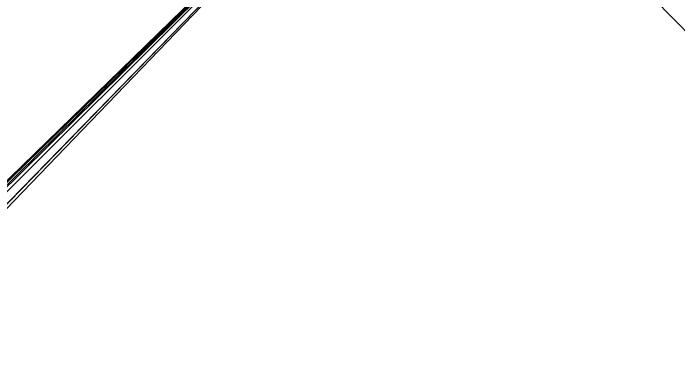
# Model space of a CAD drawing. Header units: metres. Extents: x -97627 to 118814, y -85936 to 96701.
# Drawn here: x -1.766 to 1.056, y -2.583 to -1.036 of the extents above; entities that cross this region are included whole.
import ezdxf

# ---------------------------------------------------------------- set-up
doc = ezdxf.new("R2010")
doc.units = ezdxf.units.M

msp = doc.modelspace()

# ---------------------------------------------------------------- linework, layer by layer
at = {"layer": 'MCD_Layer_0'}
msp.add_arc((31177.558658, 30287.853589), 43467.162766, 224.170708, 46.082267, dxfattribs=at)
at = {"layer": 'MCD_Layer_1'}
msp.add_line((-32.000023, -32.000008), (0, 0), dxfattribs=at)
msp.add_circle((0, -32.000023), 32.000023, dxfattribs=at)
at = {"layer": 'MCD_Layer_2147680256'}
for p in [(-64187.71875, -66029.140831), (-63026.71875, -61336.601713), (-58898.46875, -60583.664191), (-39271.25, -38820.289211), (-34977.75, -36351.195464), (-11138.96875, -10888.478555), (-10417, -10247.43949)]:
    msp.add_line(p, (0, 0), dxfattribs=at)

doc.saveas('drawing.dxf')
